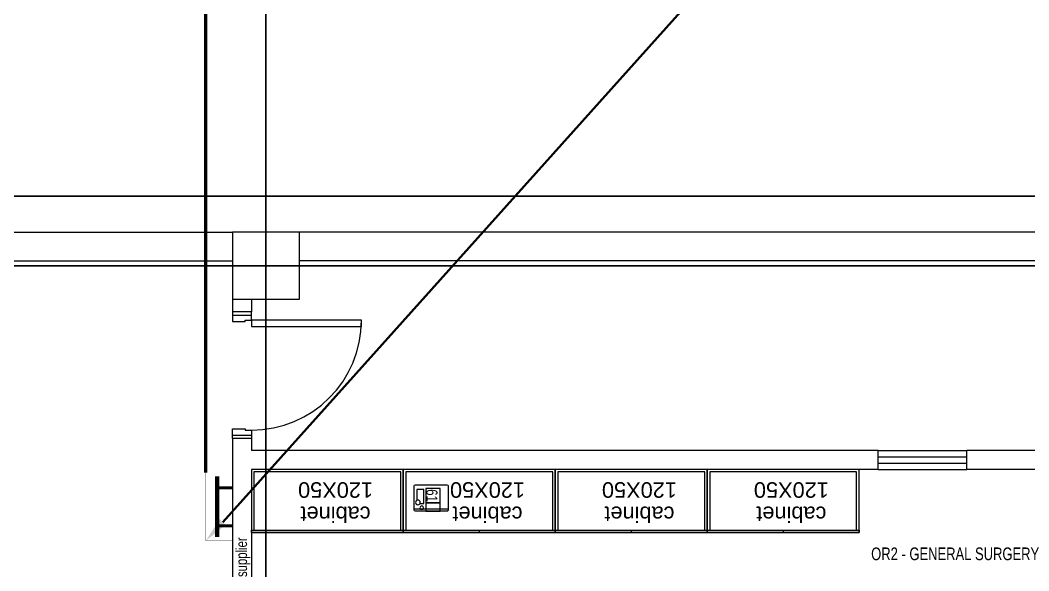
# Model space of a CAD drawing. Header units: metres. Extents: x -18745 to 220762, y -1579758 to -1356048.
# Drawn here: x 135222 to 143188, y -1399500 to -1395146 of the extents above; entities that cross this region are included whole.
import ezdxf
from ezdxf import colors
from ezdxf.entities.mleader import LeaderData, LeaderLine
from ezdxf.math import Vec2, Vec3

# ---------------------------------------------------------------- set-up
doc = ezdxf.new("R2010")
doc.units = ezdxf.units.M
doc.linetypes.add('DASHED', pattern=[19.05, 12.7, -6.35])
doc.linetypes.add('DASHED2', pattern=[0.375, 0.25, -0.125])
doc.layers.get('0').update_dxf_attribs({"lineweight": 0})
for name, color, linetype in [('0E-PW-GRD', 6, 'Continuous'), ('0E-PW-GRD2', 6, 'Continuous'), ('A-100 - Copy$0$axes', 8, 'Continuous')]:
    doc.layers.add(name, color=color, linetype=linetype)
for name, color, linetype, lineweight in [('A-100 - Copy$0$72_EGR_BASE_TEXT', 8, 'Continuous', 0), ('A-100 - Copy$0$A-GENM', 8, 'Continuous', 0), ('A-100 - Copy$0$Aluminum', 8, 'Continuous', 0), ('A-100 - Copy$0$Medical Equipment and Furniture', 8, 'Continuous', 0), ('A-100 - Copy$0$Medical Equipment and Furniture1', 8, 'Continuous', 5), ('A-100 - Copy$0$Structure', 8, 'Continuous', 9), ('A-100 - Copy$0$Walls', 8, 'Continuous', 0), ('A-100 - Copy$0$Wooden Joinery', 8, 'Continuous', 0), ('E-GRND', 94, 'DASHED2', 40)]:
    doc.layers.add(name, color=color, linetype=linetype, lineweight=lineweight)
doc.styles.add('A-100 - Copy$0$Arial_13', font='arial.ttf', dxfattribs={"height": 122.941617})
doc.styles.add('A-100 - Copy$0$X3G_ENTITY_257CFD', font='swisscl.ttf', dxfattribs={"height": 200})
doc.styles.add('A-100 - Copy$0$X3G_ENTITY_2587EA', font='swisscl.ttf', dxfattribs={"height": 200})
doc.styles.add('ROMANS', font='romans.shx', dxfattribs={"width": 0.85})

# ---------------------------------------------------------------- blocks, each defined once
blk = doc.blocks.new('A-100 - Copy$0$ME11129-P')
at = {"layer": 'A-100 - Copy$0$Medical Equipment and Furniture1'}
for p, q in [((0, 0.2002), (0, 0.0094)), ((0.2573, 0.2096), (0.0094, 0.2096)), ((0.2667, 0.0094), (0.2667, 0.2002)), ((0, 0.016), (0.2667, 0.016)), ((0.0094, 0), (0.2573, 0))]:
    blk.add_line(p, q, dxfattribs=at)
for points in [[(0.062, 0.1784), (0.1747, 0.1784), (0.1747, 0.0657), (0.062, 0.0657)], [(0.062, 0.0657), (0.1747, 0.0657), (0.1747, 0), (0.062, 0)]]:
    blk.add_lwpolyline(points, close=True, dxfattribs=at)
blk.add_lwpolyline([(0.2218, 0.0601), (0.1911, 0.0601), (0.1911, 0.1728), (0.2475, 0.1728), (0.2475, 0.0858)], dxfattribs=at)
for centre, radius in [((0.2382, 0.0694), 0.0188), ((0.208, 0.0274), 0.0141)]:
    blk.add_circle(centre, radius, dxfattribs=at)
for centre, start, end in [((0.0094, 0.2002), 90, 180), ((0.2573, 0.2002), 0, 90), ((0.0094, 0.0094), 180, 270), ((0.2573, 0.0094), 270, 0)]:
    blk.add_arc(centre, 0.00939, start, end, dxfattribs=at)
blk = doc.blocks.new('A-100 - Copy')
at = {"layer": 'A-100 - Copy$0$A-GENM', "ltscale": 10}
for p, q in [((142623.3, -1398547.7, 0), (142623.3, -1398547.7, 0)), ((142673.3, -1398547.7, 0), (142673.3, -1398547.7, 0))]:
    blk.add_line(p, q, dxfattribs=at)
at = {"layer": 'A-100 - Copy$0$Aluminum'}
for p, q in [((141998.3, -1398547.7, 0), (142698.3, -1398547.7, 0)), ((141998.3, -1398597.7, 0), (142698.3, -1398597.7, 0)), ((141998.3, -1398647.7, 0), (142698.3, -1398647.7, 0)), ((141998.3, -1398697.7, 0), (142698.3, -1398697.7, 0))]:
    blk.add_line(p, q, dxfattribs=at)
at = {"layer": 'A-100 - Copy$0$axes'}
for p, q in [((137163.3, -1477297.4, 0), (137163.3, -1387547.7, 0)), ((178940.3, -1396537.7, 0), (95643.4, -1396537.7, 0)), ((178940.3, -1397087.7, 0), (95650.8, -1397087.7, 0))]:
    blk.add_line(p, q, dxfattribs=at)
at = {"layer": 'A-100 - Copy$0$Medical Equipment and Furniture'}
for p, q in [((137048.3, -1399197.7, 0), (138248.3, -1399197.7, 0)), ((138248.3, -1399197.7, 0), (139448.3, -1399197.7, 0)), ((139448.3, -1399197.7, 0), (140648.3, -1399197.7, 0)), ((140648.3, -1399197.7, 0), (141848.3, -1399197.7, 0))]:
    blk.add_line(p, q, dxfattribs=at)
at = {"layer": 'A-100 - Copy$0$Structure', "elevation": 0}
blk.add_lwpolyline([(136898.3, -1397352.7), (137428.3, -1397352.7), (137428.3, -1396822.7), (136898.3, -1396822.7)], close=True, dxfattribs=at)
at = {"layer": 'A-100 - Copy$0$Walls'}
for p, q in [((130228.3, -1396822.7, 0), (136898.3, -1396822.7, 0)), ((144098.2, -1396822.7, 0), (137428.2, -1396822.7, 0)), ((130228.3, -1397047.7, 0), (136898.3, -1397047.7, 0)), ((144098.2, -1397047.7, 0), (137428.2, -1397047.7, 0)), ((141998.3, -1398547.7, 0), (137048.3, -1398547.7, 0)), ((149198.3, -1398547.7, 0), (142698.3, -1398547.7, 0)), ((141998.5, -1398697.7, 0), (137048.3, -1398697.7, 0))]:
    blk.add_line(p, q, dxfattribs=at)
at = {"layer": 'A-100 - Copy$0$Walls', "ltscale": 10}
for p, q in [((136898.3, -1397352.7, 0), (136898.3, -1397452.7, 0)), ((137048.3, -1397352.7, 0), (137048.3, -1397452.7, 0)), ((137048.3, -1397452.7, 0), (136898.3, -1397452.7, 0)), ((137048.3, -1398452.7, 0), (136898.3, -1398452.7, 0)), ((136898.3, -1398452.7, 0), (136898.3, -1404531, 0)), ((137048.3, -1398452.7, 0), (137048.3, -1398547.7, 0)), ((141998.3, -1398697.7, 0), (141998.3, -1398547.7, 0)), ((142698.3, -1398697.7, 0), (142698.3, -1398547.7, 0)), ((137048.3, -1398697.7, 0), (137048.3, -1404022.7, 0)), ((144098.3, -1398697.7, 0), (142698.3, -1398697.7, 0))]:
    blk.add_line(p, q, dxfattribs=at)
at = {"layer": 'A-100 - Copy$0$Wooden Joinery', "elevation": 0}
for points in [[(136898.3, -1397477.7), (137048.3, -1397477.7), (137048.3, -1397452.7), (136898.3, -1397452.7), (136898.3, -1397477.7)], [(136898.3, -1397477.7), (136898.3, -1397527.7), (136998.3, -1397527.7), (136998.3, -1397517.7), (137048.3, -1397517.7), (137048.3, -1397477.7)], [(136898.3, -1398427.7), (136898.3, -1398377.7), (136998.3, -1398377.7), (136998.3, -1398387.7), (137048.3, -1398387.7), (137048.3, -1398427.7)], [(136898.3, -1398427.7), (137048.3, -1398427.7), (137048.3, -1398452.7), (136898.3, -1398452.7), (136898.3, -1398427.7)]]:
    blk.add_lwpolyline(points, dxfattribs=at)
blk.add_lwpolyline([(137048.3, -1397567.7), (137918.3, -1397567.7), (137918.3, -1397517.7), (137048.3, -1397517.7)], close=True, dxfattribs=at)
at = {"layer": 'A-100 - Copy$0$Wooden Joinery'}
blk.add_arc((137048.3, -1397517.7, 0), 870, 270, 360, dxfattribs=at)
at = {"layer": 'A-100 - Copy$0$72_EGR_BASE_TEXT', "insert": (142606.6, -1399315), "char_height": 100, "attachment_point": 2, "style": 'A-100 - Copy$0$X3G_ENTITY_2587EA'}
blk.add_mtext('OR2 - GENERAL SURGERY', dxfattribs=at)
at = {"layer": 'A-100 - Copy$0$Medical Equipment and Furniture', "char_height": 122.942, "width": 859.967, "attachment_point": 2, "rotation": 180, "line_spacing_factor": 0.938532, "style": 'A-100 - Copy$0$Arial_13', "bg_fill": 3, "box_fill_scale": 1.25, "bg_fill_color": 7, "bg_fill_transparency": 0}
for insert in [(137712.9, -1399114.1, 0), (138912.9, -1399114.1, 0), (140112.9, -1399114.1, 0), (141312.9, -1399114.1, 0)]:
    blk.add_mtext('cabinet 120X50', dxfattribs=dict(at, insert=insert))
at = {"layer": 'A-100 - Copy$0$Medical Equipment and Furniture', "insert": (137040.2, -1400525.5, -2.4), "char_height": 87.473, "width": 3260.537, "attachment_point": 8, "rotation": 90, "style": 'A-100 - Copy$0$X3G_ENTITY_257CFD'}
blk.add_mtext('77 is wall mounted. Distance from FFL to be provided by supplier', dxfattribs=at)
at = {"layer": 'A-100 - Copy$0$Medical Equipment and Furniture'}
for p, q in [((138848.3, -1399177.7, 0), (138848.3, -1399197.7, 0)), ((140048.3, -1399177.7, 0), (140048.3, -1399197.7, 0)), ((141248.3, -1399177.7, 0), (141248.3, -1399197.7, 0))]:
    blk.add_line(p, q, dxfattribs=at)
at = {"layer": 'A-100 - Copy$0$Medical Equipment and Furniture', "elevation": 0, "flags": 128}
for points in [[(138248.3, -1399187.7), (138248.3, -1398697.7), (137048.3, -1398697.7), (137048.3, -1399187.7)], [(138228.3, -1399177.7), (138228.3, -1398717.7), (137068.3, -1398717.7), (137068.3, -1399177.7)], [(139448.3, -1399187.7), (139448.3, -1398697.7), (138248.3, -1398697.7), (138248.3, -1399187.7)], [(139428.3, -1399177.7), (139428.3, -1398717.7), (138268.3, -1398717.7), (138268.3, -1399177.7)], [(140648.3, -1399187.7), (140648.3, -1398697.7), (139448.3, -1398697.7), (139448.3, -1399187.7)], [(140628.3, -1399177.7), (140628.3, -1398717.7), (139468.3, -1398717.7), (139468.3, -1399177.7)], [(141848.3, -1399187.7), (141848.3, -1398697.7), (140648.3, -1398697.7), (140648.3, -1399187.7)], [(141828.3, -1399177.7), (141828.3, -1398717.7), (140668.3, -1398717.7), (140668.3, -1399177.7)]]:
    blk.add_lwpolyline(points, dxfattribs=at)
at = {"layer": 'A-100 - Copy$0$Medical Equipment and Furniture', "elevation": 0}
for points in [[(137048.3, -1399197.7), (137048.3, -1399177.7), (138248.3, -1399177.7), (138248.3, -1399197.7)], [(138248.3, -1399197.7), (138248.3, -1399177.7), (139448.3, -1399177.7), (139448.3, -1399197.7)], [(139448.3, -1399197.7), (139448.3, -1399177.7), (140648.3, -1399177.7), (140648.3, -1399197.7)], [(140648.3, -1399197.7), (140648.3, -1399177.7), (141848.3, -1399177.7), (141848.3, -1399197.7)]]:
    blk.add_lwpolyline(points, close=True, dxfattribs=at)
at = {"layer": 'A-100 - Copy$0$Medical Equipment and Furniture', "ltscale": 5000, "extrusion": (-8.55145e-16, 4.19218e-15, -1), "xscale": 1000.000000000002, "yscale": 1000.000000000002, "zscale": 1000.000000000002, "rotation": 0.0001913008751468605}
blk.add_blockref('A-100 - Copy$0$ME11129-P', (-138601.7, -1399028.2, 0), dxfattribs=at)
at = {"layer": 'A-100 - Copy$0$Medical Equipment and Furniture', "insert": (138517.9, -1398904.1, 0), "char_height": 87.47, "width": 82.543, "attachment_point": 2, "rotation": 270, "style": 'A-100 - Copy$0$X3G_ENTITY_257CFD'}
blk.add_mtext('61', dxfattribs=at)
blk = doc.blocks.new('*U9')
at = {"layer": '0E-PW-GRD', "ltscale": 0.25}
for points, const_width in [([(-200, 850), (-200, 50)], 60), ([(-200, 700), (0, 700)], 40), ([(-200, 200), (0, 200)], 40)]:
    blk.add_lwpolyline(points, dxfattribs=dict(at, const_width=const_width))

msp = doc.modelspace()

# ---------------------------------------------------------------- block references
msp.add_blockref('A-100 - Copy', (0, 0))

# ---------------------------------------------------------------- next in the draw order: linework, layer by layer
at = {"layer": '0E-PW-GRD2', "linetype": 'DASHED', "ltscale": 20, "const_width": 26.5, "elevation": 0}
msp.add_lwpolyline([(136686.5, -1390565.1), (136688.3, -1398722.7)], dxfattribs=at)
at = {"layer": '0E-PW-GRD2', "ltscale": 500, "const_width": 1.2, "elevation": 0}
msp.add_lwpolyline([(136898.3, -1398722.7), (136688.3, -1398722.7), (136688.3, -1399262.7), (136898.3, -1399262.7)], close=True, dxfattribs=at)

# ---------------------------------------------------------------- next in the draw order: block references
at = {"layer": '0E-PW-GRD2', "xscale": 0.6, "yscale": 0.6, "zscale": 0.6}
msp.add_blockref('*U9', (136898.3, -1399262.7, 0), dxfattribs=at)

# ---------------------------------------------------------------- next in the draw order: leaders
at = {"layer": 'E-GRND', "linetype": 'ByBlock', "ltscale": 400}
ml = msp.add_multileader_mtext('Standard', dxfattribs=at)
ml.set_content('{\\fArial|b0|i0|c0|p34;\\W0.75;\\C256;GROUNDING MAIN BUSBAR\\PALL MATERIAL IN THIS ROOM SUCH CABINET, CABLE TRAY, ETC... SHALL BE BONDED TO}', color=140, style='ROMANS')
ml.set_leader_properties(color=181, lineweight=-1)
ml.build(insert=Vec2(0, 0))
ml.multileader.update_dxf_attribs({"dogleg_length": 319.7, "arrow_head_size": 200})
ctx = ml.context
ctx.base_point, ctx.char_height, ctx.arrow_head_size, ctx.landing_gap_size, ctx.plane_origin, ctx.plane_x_axis, ctx.plane_y_axis = Vec3(147934.8, -1387204.5, -2.4), 300, 200, 200, Vec3(141970.3, -1405095.3, -2.4), Vec3(1, 0.000063), Vec3(-0.000063, 1)
notes = []
notes.append((ctx, [(1, (1, 1, 0), (147492.8, -1387204.6, -2.4), (1, 0.000063), 442, [(0, [(136688.3, -1399262.7, -2.4)], 0, [])])]))
ctx.mtext.insert, ctx.mtext.text_direction, ctx.mtext.rotation, ctx.mtext.width, ctx.mtext.defined_height, ctx.mtext.flow_direction = Vec3(148134.8, -1387052, -2.4), Vec3(1, 0.000063), 0.000063, 6361.861, 2607.8, 5
for ctx, leaders in notes:
    for number, flags, end, landing, length, lines in leaders:
        leader = LeaderData()
        leader.index, (leader.has_last_leader_line, leader.has_dogleg_vector, leader.attachment_direction) = number, flags
        leader.last_leader_point, leader.dogleg_vector, leader.dogleg_length = Vec3(end), Vec3(landing), length
        for number, points, colour, breaks in lines:
            line = LeaderLine()
            line.index, line.vertices, line.color, line.breaks = number, Vec3.list(points), colors.encode_raw_color(colour), breaks
            leader.lines.append(line)
        ctx.leaders.append(leader)

doc.saveas('drawing.dxf')
